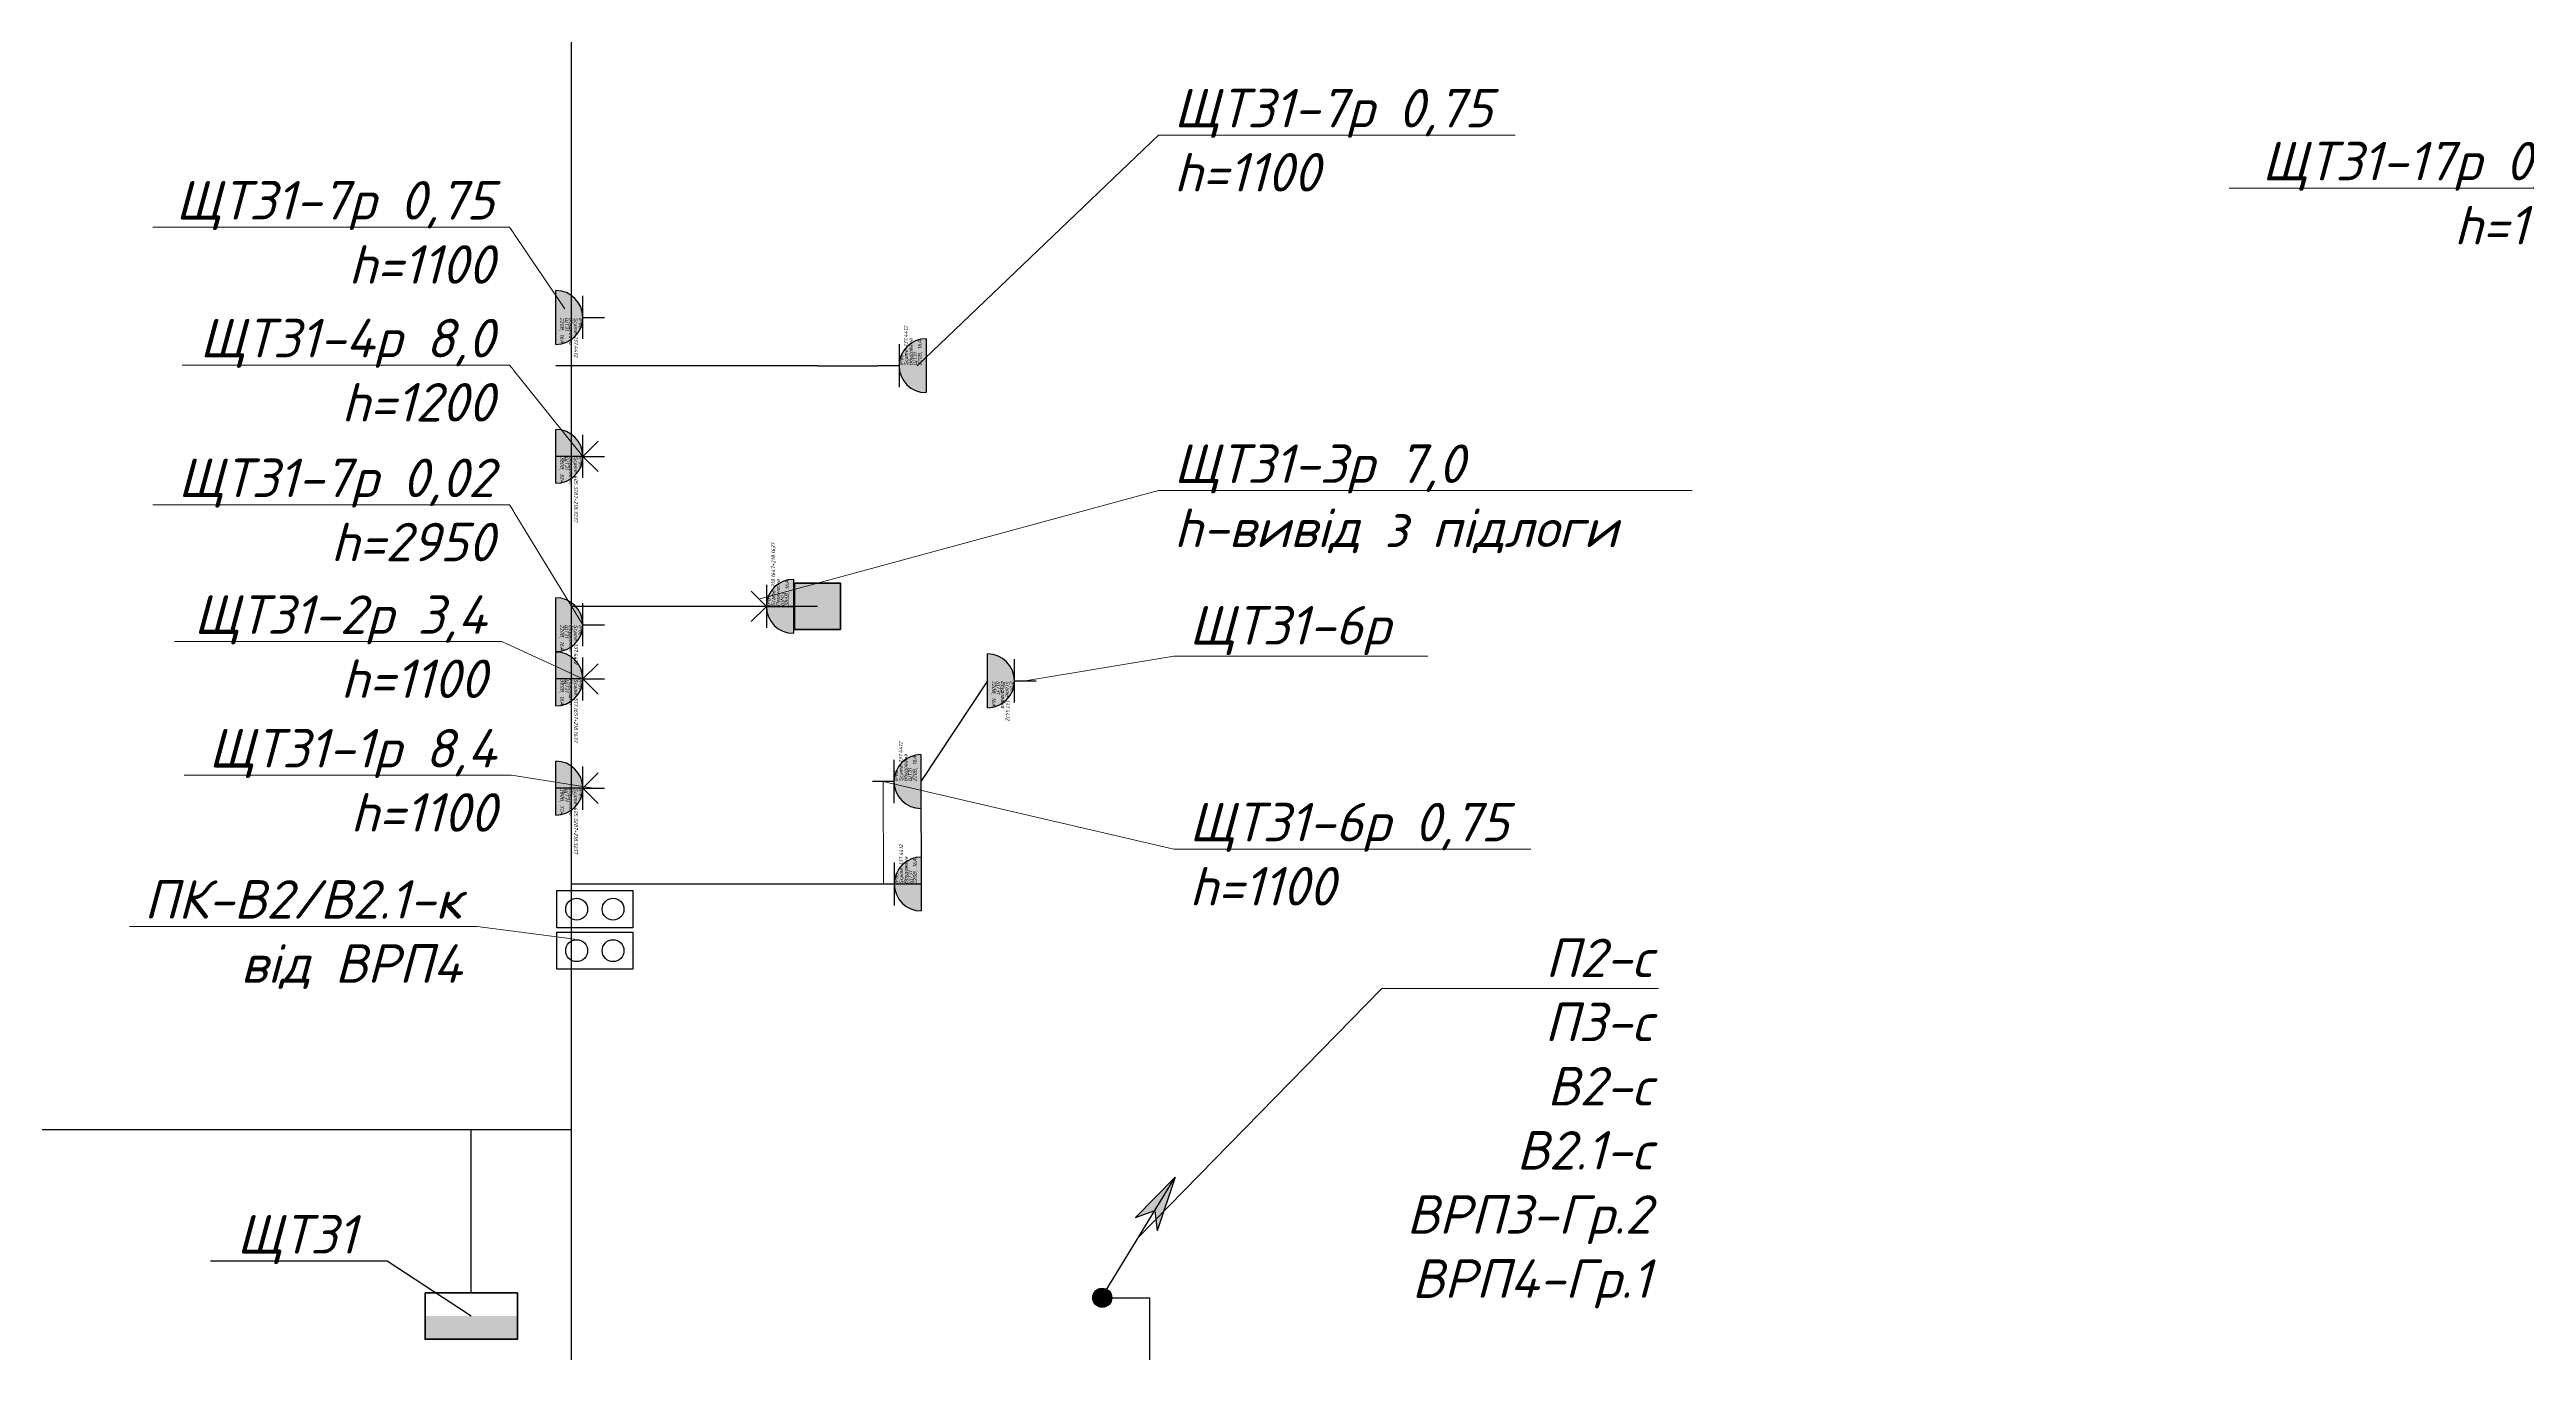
# Model space of a CAD drawing. Header units: millimetres. Extents: x -164867 to 807677, y -316775 to 513985.
# Drawn here: x 165317 to 181409, y 236078 to 244541 of the extents above; entities that cross this region are included whole.
import ezdxf
from ezdxf import colors
from ezdxf.entities.mleader import LeaderData, LeaderLine
from ezdxf.enums import TextEntityAlignment as Align
from ezdxf.math import Vec2, Vec3

# ---------------------------------------------------------------- set-up
doc = ezdxf.new("R2010")
doc.units = ezdxf.units.MM
doc.layers.add('E_Hidden atributes', color=2, linetype='Continuous', plot=False)
for name, color, linetype, lineweight in [('E_В лотку', 5, 'Kabl_in_Lotok', 30), ('E_Вент-о6ладнання', 84, 'Continuous', 30), ('E_Обладнання', 84, 'Continuous', 35), ('E_Позначення', 7, 'Continuous', 15), ('E_Розп. мережі', 5, 'Continuous', 30), ('E_Щити', 1, 'Continuous', 50)]:
    doc.layers.add(name, color=color, linetype=linetype, lineweight=lineweight)
doc.styles.add('GOST 2.304', font='isocpeui.ttf')
doc.styles.add('ISO', font='isocpeui.ttf')
doc.styles.add('orientation to layout', font='isocpeui.ttf')
doc.styles.add('ГОСТ 2.304', font='isocpeui.ttf')
doc.linetypes.add('Kabl_in_Lotok', pattern='A,10,[130,ltypeshp.shx,S=1,R=0,X=0,Y=0],1,[130,ltypeshp.shx,S=1,R=90,X=0,Y=-1],1,[130,ltypeshp.shx,S=1,R=0,X=0,Y=0],10', length=22)
doc.linetypes.add('Kabl_in_Tube', pattern='A,10,[133,ltypeshp.shx,S=1,R=0,X=0,Y=0],10', length=20)

# ---------------------------------------------------------------- blocks, each defined once
blk = doc.blocks.new('*U6')
at = {"lineweight": 40}
h = blk.add_hatch(color=0, dxfattribs=at)
h.dxf.hatch_style = 1
h.paths.add_polyline_path([(300, 150), (-300, 150), (-300, 0), (300, 0)])
at = {"color": 0}
blk.add_lwpolyline([(-300, 300), (300, 300), (300, 0), (-300, 0)], close=True, dxfattribs=at)
blk = doc.blocks.new('_None')
blk = doc.blocks.new('*U507')
h = blk.add_hatch(color=0)
h.dxf.hatch_style = 1
h.paths.add_polyline_path([(175, 100, 1), (-175, 100)])
at = {"color": 0, "linetype": 'Continuous', "lineweight": 30}
for p, q in [((0, 275), (0, 415)), ((0, 275), (0, 415)), ((0, 275), (0, 415)), ((140, 275), (-140, 275)), ((175, 100), (-175, 100))]:
    blk.add_line(p, q, dxfattribs=at)
blk.add_arc((0, 100), 175, 0, 180, dxfattribs=at)
at = {"color": 0, "style": 'orientation to layout'}
blk.add_attdef('AMOUNT', text='', height=150, dxfattribs=at).set_placement((147, 422), align=Align.MIDDLE_CENTER)
at = {"layer": 'E_Hidden atributes', "style": 'GOST 2.304'}
for tag, p in [('IP', (0, 248)), ('INSTALATION', (0, 188)), ('LOCATION', (0, 158)), ('VENDOR', (0, 218)), ('COLOR', (0, 100)), ('VOLTAGE_CURRENT', (0, 128))]:
    blk.add_attdef(tag, p, '', height=25, dxfattribs=at)
blk = doc.blocks.new('*U508')
h = blk.add_hatch(color=0)
h.dxf.hatch_style = 1
h.paths.add_polyline_path([(175, 100, 1), (-175, 100)])
at = {"color": 0, "lineweight": 30}
for q in [(-99, 374), (99, 374)]:
    blk.add_line((0, 275), q, dxfattribs=at)
at = {"color": 0, "linetype": 'Continuous', "lineweight": 30}
for p, q in [((0, 275), (0, 415)), ((0, 275), (0, 415)), ((0, 275), (0, 415)), ((140, 275), (-140, 275)), ((0, 275), (0, 100)), ((175, 100), (-175, 100))]:
    blk.add_line(p, q, dxfattribs=at)
blk.add_arc((0, 100), 175, 0, 180, dxfattribs=at)
at = {"color": 0, "style": 'orientation to layout'}
blk.add_attdef('AMOUNT', text='', height=150, dxfattribs=at).set_placement((147, 422), align=Align.MIDDLE_CENTER)
at = {"layer": 'E_Hidden atributes', "style": 'GOST 2.304'}
for tag, p in [('IP', (0, 248)), ('INSTALATION', (0, 188)), ('LOCATION', (0, 158)), ('VENDOR', (0, 218)), ('COLOR', (0, 100)), ('VOLTAGE_CURRENT', (0, 128))]:
    blk.add_attdef(tag, p, '', height=25, dxfattribs=at)
blk = doc.blocks.new('*U68')
at = {"lineweight": -2}
h = blk.add_hatch(color=256, dxfattribs=at)
h.paths.add_polyline_path([(8.77, 16.13), (3.9, 10.61), (6.34, 11.65)])
h.paths.add_polyline_path([(8.77, 16.13), (6.34, 11.65), (6.79, 9.05)])
h = blk.add_hatch(color=256, dxfattribs=at)
edge = h.paths.add_edge_path()
edge.add_arc((0.07, 0), 1.28, 0, 360)
for p, q in [((0, 0), (8.77, 16.13)), ((8.77, 16.13), (3.9, 10.61)), ((8.77, 16.13), (6.79, 9.05)), ((3.9, 10.61), (6.34, 11.65)), ((6.34, 11.65), (6.79, 9.05))]:
    blk.add_line(p, q, dxfattribs=at)
blk.add_circle((0.11, 0), 1.24, dxfattribs=at)
blk = doc.blocks.new('ПК вентиляторів')
blk.add_lwpolyline([(-246.3, 60.5), (0, 60.5), (0, -60.5), (-246.3, -60.5)], close=True)
for centre in [(-182.3, 0), (-64, 0)]:
    blk.add_circle(centre, 35.5)
blk = doc.blocks.new('ДКС колона')
at = {"layer": 'E_Обладнання', "ltscale": 30}
h = blk.add_hatch(color=6, dxfattribs=at)
h.dxf.hatch_style = 1
h.paths.add_polyline_path([(150, 150), (-150, 150), (-150, -150), (150, -150)])
at = {"layer": 'E_Обладнання', "color": 6, "ltscale": 30}
blk.add_lwpolyline([(-150, 150), (150, 150), (150, -150), (-150, -150)], close=True, dxfattribs=at)

msp = doc.modelspace()

# ---------------------------------------------------------------- linework, layer by layer
at = {"layer": 'E_В лотку', "ltscale": 100}
for points in [[(188894.84, 270126.54), (188894.84, 268486.46), (168706.07, 268486.46), (168706.07, 221453.41), (180263.37, 221453.41), (180263.37, 219763.54)], [(154134.48, 252626.73), (154134.48, 237525.89), (168706.07, 237525.89)], [(172156.07, 236433.54), (172462.01, 236433.54), (172462.01, 235572.48)]]:
    msp.add_lwpolyline(points, dxfattribs=at)
at = {"layer": 'E_Розп. мережі', "color": 30, "linetype": 'Kabl_in_Tube', "ltscale": 60, "true_color": 0xf8991e}
for points in [[(170306.07, 242487.53), (168606.07, 242487.53)], [(170306.07, 240924.39), (168706.07, 240924.39)], [(171411.07, 240440.73), (170977.84, 239786.51), (170979.69, 239120.82), (168706.07, 239120.82)]]:
    msp.add_lwpolyline(points, dxfattribs=at)
at = {"layer": 'E_Розп. мережі'}
for points in [[(170306.07, 242487.53), (170696.07, 242487.53)], [(168056.07, 236464.44), (168056.07, 237525.89)]]:
    msp.add_lwpolyline(points, dxfattribs=at)

# ---------------------------------------------------------------- block references
at = {"layer": 'E_Вент-о6ладнання', "xscale": 2, "yscale": 2, "zscale": 2, "rotation": 179.9999999999999}
for p in [(168613.12, 238957.2), (168613.12, 238688.18)]:
    msp.add_blockref('ПК вентиляторів', p, dxfattribs=at)
at = {"layer": 'E_Обладнання'}
for name, p, rotation, values in [('*U507', (168506.43, 242801.34), 270, {'INSTALATION': 'Вбудована', 'IP': 'IP66', 'VENDOR': 'Scame 137.4412', 'LOCATION': 'ЩТЗ1', 'VOLTAGE_CURRENT': '220В, 16А'}), ('*U507', (171111.07, 242487.53), 89.99999999999999, {'INSTALATION': 'Вбудована', 'IP': 'IP66', 'VENDOR': 'Scame 137.4412', 'LOCATION': 'ЩТЗ1', 'VOLTAGE_CURRENT': '220В, 16А'}), ('*U508', (168506.2, 241898.89), 270, {'INSTALATION': 'Вбудована', 'IP': 'IP67', 'VENDOR': 'Scame 405.3287+218.3237', 'LOCATION': 'ЩТЗ1', 'VOLTAGE_CURRENT': '380В, 32А'}), ('*U507', (168506.07, 240805.41), 270, {'INSTALATION': 'Вбудована', 'IP': 'IP66', 'VENDOR': 'Scame 137.4412', 'LOCATION': 'ЩТЗ1', 'VOLTAGE_CURRENT': '220В, 16А'}), ('*U508', (168506.2, 240452.88), 270, {'INSTALATION': 'Накладна', 'IP': 'IP67', 'VENDOR': 'Scame 517.1657+218.1637', 'LOCATION': 'ЩТЗ1', 'VOLTAGE_CURRENT': '380В, 16А'}), ('*U507', (171311.07, 240440.73), 270, {'INSTALATION': 'Вбудована', 'IP': 'IP66', 'VENDOR': 'Scame 137.4412', 'LOCATION': 'ЩТЗ1', 'VOLTAGE_CURRENT': '220В, 16А'}), ('*U507', (171077.84, 239786.51), 89.99999999999999, {'INSTALATION': 'Вбудована', 'IP': 'IP66', 'VENDOR': 'Scame 137.4412', 'LOCATION': 'ЩТЗ1', 'VOLTAGE_CURRENT': '220В, 16А'}), ('*U508', (168506.07, 239743.71), 270, {'INSTALATION': 'Вбудована', 'IP': 'IP67', 'VENDOR': 'Scame 405.3287+218.3237', 'LOCATION': 'ЩТЗ1', 'VOLTAGE_CURRENT': '380В, 32А'}), ('*U507', (171079.69, 239120.82), 89.99999999999999, {'INSTALATION': 'Вбудована', 'IP': 'IP66', 'VENDOR': 'Scame 137.4412', 'LOCATION': 'ЩТЗ1', 'VOLTAGE_CURRENT': '220В, 16А'})]:
    msp.add_blockref(name, p, dxfattribs=dict(at, rotation=rotation)).add_auto_attribs(values)
at = {"layer": 'E_Обладнання', "color": 175, "true_color": 0x4554a5, "rotation": 89.99999999999999}
msp.add_blockref('*U508', (170249.02, 240924.39), dxfattribs=at).add_auto_attribs({'INSTALATION': 'Переносна', 'IP': 'IP67', 'VENDOR': 'Scame 318.1647+218.1637', 'LOCATION': 'ЩМЦ', 'VOLTAGE_CURRENT': '380В, 16А'})
at = {"layer": 'E_Обладнання', "color": 6}
msp.add_blockref('ДКС колона', (170306.07, 240924.39), dxfattribs=at)
at = {"layer": 'E_Розп. мережі', "xscale": 50.00000000000003, "yscale": 50.00000000000003, "zscale": 50.00000000000003, "rotation": 357.0874877686715}
msp.add_blockref('*U68', (172150.48, 236433.89), dxfattribs=at)
at = {"layer": 'E_Щити'}
msp.add_blockref('*U6', (168056.07, 236164.44), dxfattribs=at)

# ---------------------------------------------------------------- next in the draw order: leaders
at = {"layer": 'E_Позначення'}
ml = msp.add_multileader_mtext('Standard', dxfattribs=at)
ml.set_content('ЩТЗ1-17р 0,75\\Ph=1100', color=256, style='ГОСТ 2.304')
ml.set_leader_properties(color=256, linetype='ByLayer', lineweight=-1)
ml.set_arrow_properties(name='NONE')
ml.build(insert=Vec2(0, 0))
ml.multileader.update_dxf_attribs({"has_dogleg": 0, "text_left_attachment_type": 6, "text_right_attachment_type": 6, "text_top_attachment_type": 10, "dogleg_length": 0, "arrow_head_size": 1})
ctx = ml.context
ctx.base_point, ctx.char_height, ctx.arrow_head_size, ctx.landing_gap_size, ctx.plane_origin = Vec3(179450.45, 243641.8), 250, 1, 100, Vec3(181595.73, 244224.97)
ctx.left_attachment, ctx.right_attachment, ctx.text_align_type = 6, 6, 2
notes = []
notes.append((ctx, [(1, (1, 1, 0), (181985.68, 243641.8), (-1, 0), 0, [(1, [(182418.35, 245393.74), (184166.39, 245414.72), (186188.8, 245412.76)], 0, [])])]))
ctx.mtext.insert, ctx.mtext.alignment, ctx.mtext.flow_direction = Vec3(181885.68, 243941.8), 3, 5
ctx.mtext.has_bg_fill, ctx.mtext.bg_color, ctx.mtext.bg_scale_factor, ctx.mtext.bg_transparency, ctx.mtext.use_window_bg_color = 1, -1027028792, 1.5, 0, 1
ml = msp.add_multileader_mtext('Standard', dxfattribs=at)
ml.set_content('ЩТЗ1-7р 0,75\\Ph=1100', color=256, style='ГОСТ 2.304')
ml.set_leader_properties(color=256, linetype='ByLayer', lineweight=-1)
ml.set_arrow_properties(name='NONE')
ml.build(insert=Vec2(0, 0))
ml.multileader.update_dxf_attribs({"has_dogleg": 0, "text_left_attachment_type": 6, "text_right_attachment_type": 6, "text_top_attachment_type": 10, "dogleg_length": 0, "arrow_head_size": 1})
ctx = ml.context
ctx.base_point, ctx.char_height, ctx.arrow_head_size, ctx.landing_gap_size, ctx.plane_origin = Vec3(172521.58, 243985.87), 250, 1, 100, Vec3(169943.44, 241834.77)
ctx.left_attachment, ctx.right_attachment = 6, 6
notes.append((ctx, [(0, (1, 1, 0), (172521.58, 243985.87), (1, 0), 0, [(2, [(170952.89, 242487.53)], 0, [])])]))
ctx.mtext.insert, ctx.mtext.flow_direction = Vec3(172621.58, 244285.87), 5
ctx.mtext.has_bg_fill, ctx.mtext.bg_color, ctx.mtext.bg_scale_factor, ctx.mtext.bg_transparency, ctx.mtext.use_window_bg_color = 1, -1027028792, 1.5, 0, 1
ml = msp.add_multileader_mtext('Standard', dxfattribs=at)
ml.set_content('ЩТЗ1-6р ', color=256, style='ГОСТ 2.304')
ml.set_leader_properties(color=256, linetype='ByLayer', lineweight=-1)
ml.set_arrow_properties(name='NONE')
ml.build(insert=Vec2(0, 0))
ml.multileader.update_dxf_attribs({"has_dogleg": 0, "text_left_attachment_type": 6, "text_right_attachment_type": 6, "text_top_attachment_type": 10, "dogleg_length": 0, "arrow_head_size": 1})
ctx = ml.context
ctx.base_point, ctx.char_height, ctx.arrow_head_size, ctx.landing_gap_size, ctx.plane_origin = Vec3(172621.58, 240601.26), 250, 1, 100, Vec3(170833.45, 239731.96)
ctx.left_attachment, ctx.right_attachment = 6, 6
notes.append((ctx, [(0, (1, 1, 0), (172621.58, 240601.26), (1, 0), 0, [(2, [(171656.07, 240440.73)], 0, [])])]))
ctx.mtext.insert, ctx.mtext.flow_direction = Vec3(172721.58, 240926.26), 5
ctx.mtext.has_bg_fill, ctx.mtext.bg_color, ctx.mtext.bg_scale_factor, ctx.mtext.bg_transparency, ctx.mtext.use_window_bg_color = 1, -1027028792, 1.5, 0, 1
ml = msp.add_multileader_mtext('Standard', dxfattribs=at)
ml.set_content('ЩТЗ1-1р 8,4\\Ph=1100', color=256, style='ГОСТ 2.304')
ml.set_leader_properties(color=256, linetype='ByLayer', lineweight=-1)
ml.set_arrow_properties(name='NONE')
ml.build(insert=Vec2(0, 0))
ml.multileader.update_dxf_attribs({"has_dogleg": 0, "text_left_attachment_type": 6, "text_right_attachment_type": 6, "text_top_attachment_type": 10, "dogleg_length": 0, "arrow_head_size": 1})
ctx = ml.context
ctx.base_point, ctx.char_height, ctx.arrow_head_size, ctx.landing_gap_size, ctx.plane_origin = Vec3(166153.69, 239827.76), 250, 1, 100, Vec3(168028.44, 239034.94)
ctx.left_attachment, ctx.right_attachment, ctx.text_align_type = 6, 6, 2
notes.append((ctx, [(1, (1, 1, 0), (168318.66, 239827.76), (-1, 0), 0, [(2, [(168851.07, 239743.71)], 0, [])])]))
ctx.mtext.insert, ctx.mtext.alignment, ctx.mtext.flow_direction = Vec3(168218.66, 240127.76), 3, 5
ctx.mtext.has_bg_fill, ctx.mtext.bg_color, ctx.mtext.bg_scale_factor, ctx.mtext.bg_transparency, ctx.mtext.use_window_bg_color = 1, -1027028792, 1.5, 0, 1
ml = msp.add_multileader_mtext('Standard', dxfattribs=at)
ml.set_content('ЩТЗ1-6р 0,75\\Ph=1100', color=256, style='ГОСТ 2.304')
ml.set_leader_properties(color=256, linetype='ByLayer', lineweight=-1)
ml.set_arrow_properties(name='NONE')
ml.build(insert=Vec2(0, 0))
ml.multileader.update_dxf_attribs({"has_dogleg": 0, "text_left_attachment_type": 6, "text_right_attachment_type": 6, "text_top_attachment_type": 10, "dogleg_length": 0, "arrow_head_size": 1})
ctx = ml.context
ctx.base_point, ctx.char_height, ctx.arrow_head_size, ctx.landing_gap_size, ctx.plane_origin = Vec3(172621.58, 239348.05), 250, 1, 100, Vec3(169912.07, 238412.05)
ctx.left_attachment, ctx.right_attachment = 6, 6
notes.append((ctx, [(0, (1, 1, 0), (172621.58, 239348.05), (1, 0), 0, [(0, [(170734.69, 239120.82), (170732.84, 239786.51)], 0, [])])]))
ctx.mtext.insert, ctx.mtext.flow_direction = Vec3(172721.58, 239648.05), 5
ctx.mtext.has_bg_fill, ctx.mtext.bg_color, ctx.mtext.bg_scale_factor, ctx.mtext.bg_transparency, ctx.mtext.use_window_bg_color = 1, -1027028792, 1.5, 0, 1
at = {"layer": 'E_Позначення', "color": 7, "lineweight": 9}
ml = msp.add_multileader_mtext('Standard', dxfattribs=at)
ml.set_content('\\pxt2;ЩТЗ1', color=7, style='ISO')
ml.set_leader_properties()
ml.set_arrow_properties(name='NONE')
ml.build(insert=Vec2(0, 0))
ml.multileader.update_dxf_attribs({"has_text_frame": 1, "text_left_attachment_type": 7, "text_right_attachment_type": 8, "dogleg_length": 100, "arrow_head_size": 200})
ctx = ml.context
ctx.base_point, ctx.char_height, ctx.arrow_head_size, ctx.landing_gap_size, ctx.plane_origin = Vec3(166361.95, 236670.55), 250, 200, 100, Vec3(128283.41, 231834.06)
ctx.left_attachment, ctx.right_attachment, ctx.text_align_type = 7, 8, 2
notes.append((ctx, [(0, (1, 1, 0), (167510.43, 236670.55), (-1, 0), 100, [(0, [(168056.07, 236314.44)], 0, [])])]))
ctx.mtext.insert, ctx.mtext.alignment, ctx.mtext.line_spacing_factor, ctx.mtext.flow_direction = Vec3(167310.43, 236970.55), 3, 0.72, 5
ctx.mtext.has_bg_fill, ctx.mtext.bg_color, ctx.mtext.bg_scale_factor, ctx.mtext.bg_transparency, ctx.mtext.use_window_bg_color = 1, -1027028792, 1.5, 0, 1
for ctx, leaders in notes:
    for number, flags, end, landing, length, lines in leaders:
        leader = LeaderData()
        leader.index, (leader.has_last_leader_line, leader.has_dogleg_vector, leader.attachment_direction) = number, flags
        leader.last_leader_point, leader.dogleg_vector, leader.dogleg_length = Vec3(end), Vec3(landing), length
        for number, points, colour, breaks in lines:
            line = LeaderLine()
            line.index, line.vertices, line.color, line.breaks = number, Vec3.list(points), colors.encode_raw_color(colour), breaks
            leader.lines.append(line)
        ctx.leaders.append(leader)

# ---------------------------------------------------------------- next in the draw order: leaders
at = {"layer": 'E_Позначення'}
ml = msp.add_multileader_mtext('Standard', dxfattribs=at)
ml.set_content('ЩТЗ1-3р 7,0\\Ph-вивід з підлоги', color=256, style='ГОСТ 2.304')
ml.set_leader_properties(color=256, linetype='ByLayer', lineweight=-1)
ml.set_arrow_properties(name='NONE')
ml.build(insert=Vec2(0, 0))
ml.multileader.update_dxf_attribs({"has_dogleg": 0, "text_left_attachment_type": 6, "text_right_attachment_type": 6, "text_top_attachment_type": 10, "dogleg_length": 0, "arrow_head_size": 1})
ctx = ml.context
ctx.base_point, ctx.char_height, ctx.arrow_head_size, ctx.landing_gap_size, ctx.plane_origin = Vec3(172521.58, 241676.14), 250, 1, 100, Vec3(169238.45, 240011.15)
ctx.left_attachment, ctx.right_attachment = 6, 6
notes = []
notes.append((ctx, [(0, (1, 1, 0), (172521.58, 241676.14), (1, 0), 0, [(2, [(169931.57, 240973.89)], 0, [])])]))
ctx.mtext.insert, ctx.mtext.flow_direction = Vec3(172621.58, 241976.14), 5
ctx.mtext.has_bg_fill, ctx.mtext.bg_color, ctx.mtext.bg_scale_factor, ctx.mtext.bg_transparency, ctx.mtext.use_window_bg_color = 1, -1027028792, 1.5, 0, 1
ml = msp.add_multileader_mtext('Standard', dxfattribs=at)
ml.set_content('ЩТЗ1-2р 3,4\\Ph=1100', color=256, style='ГОСТ 2.304')
ml.set_leader_properties(color=256, linetype='ByLayer', lineweight=-1)
ml.set_arrow_properties(name='NONE')
ml.build(insert=Vec2(0, 0))
ml.multileader.update_dxf_attribs({"has_dogleg": 0, "text_left_attachment_type": 6, "text_right_attachment_type": 6, "text_top_attachment_type": 10, "dogleg_length": 0, "arrow_head_size": 1})
ctx = ml.context
ctx.base_point, ctx.char_height, ctx.arrow_head_size, ctx.landing_gap_size, ctx.plane_origin = Vec3(166049.65, 240695.96), 250, 1, 100, Vec3(168028.57, 239800.11)
ctx.left_attachment, ctx.right_attachment, ctx.text_align_type = 6, 6, 2
notes.append((ctx, [(1, (1, 1, 0), (168255.14, 240695.96), (-1, 0), 0, [(2, [(168781.2, 240452.88)], 0, [])])]))
ctx.mtext.insert, ctx.mtext.alignment, ctx.mtext.flow_direction = Vec3(168155.14, 240995.96), 3, 5
ctx.mtext.has_bg_fill, ctx.mtext.bg_color, ctx.mtext.bg_scale_factor, ctx.mtext.bg_transparency, ctx.mtext.use_window_bg_color = 1, -1027028792, 1.5, 0, 1
ml = msp.add_multileader_mtext('Standard', dxfattribs=at)
ml.set_content('ПК-В2/В2.1-к\\Pвід ВРП4', color=256, style='ГОСТ 2.304')
ml.set_leader_properties(color=256, linetype='ByLayer', lineweight=-1)
ml.set_arrow_properties(name='NONE')
ml.build(insert=Vec2(0, 0))
ml.multileader.update_dxf_attribs({"has_dogleg": 0, "text_left_attachment_type": 6, "text_right_attachment_type": 6, "text_top_attachment_type": 10, "dogleg_length": 0, "arrow_head_size": 1})
ctx = ml.context
ctx.base_point, ctx.char_height, ctx.arrow_head_size, ctx.landing_gap_size, ctx.plane_origin = Vec3(165683.59, 238846.02), 250, 1, 100, Vec3(167904.36, 238053.2)
ctx.left_attachment, ctx.right_attachment, ctx.text_align_type = 6, 6, 2
notes.append((ctx, [(1, (1, 1, 0), (168094.57, 238846.02), (-1, 0), 0, [(2, [(168726.98, 238761.96)], 0, [])])]))
ctx.mtext.insert, ctx.mtext.alignment, ctx.mtext.flow_direction = Vec3(167994.57, 239146.02), 3, 5
ctx.mtext.has_bg_fill, ctx.mtext.bg_color, ctx.mtext.bg_scale_factor, ctx.mtext.bg_transparency, ctx.mtext.use_window_bg_color = 1, -1027028792, 1.5, 0, 1
ml = msp.add_multileader_mtext('Standard', dxfattribs=at)
ml.set_content('П2-с\\PП3-с\\PВ2-с\\PВ2.1-с\\PВРП3-Гр.2\\PВРП4-Гр.1', color=256, style='ГОСТ 2.304')
ml.set_leader_properties(color=256, linetype='ByLayer', lineweight=-1)
ml.set_arrow_properties(name='NONE')
ml.build(insert=Vec2(0, 0))
ml.multileader.update_dxf_attribs({"has_dogleg": 0, "text_left_attachment_type": 6, "text_right_attachment_type": 6, "dogleg_length": 0, "arrow_head_size": 1})
ctx = ml.context
ctx.base_point, ctx.char_height, ctx.arrow_head_size, ctx.landing_gap_size, ctx.plane_origin = Vec3(173973.43, 238441.51), 250, 1, 100, Vec3(191316.14, 234947.55)
ctx.left_attachment, ctx.right_attachment, ctx.text_align_type = 6, 6, 2
notes.append((ctx, [(0, (1, 1, 0), (173973.43, 238441.51), (1, 0), 0, [(0, [(172389.94, 236825.47)], 0, [])])]))
ctx.mtext.insert, ctx.mtext.alignment, ctx.mtext.flow_direction = Vec3(175721.72, 238766.51), 3, 5
ctx.mtext.has_bg_fill, ctx.mtext.bg_color, ctx.mtext.bg_scale_factor, ctx.mtext.bg_transparency, ctx.mtext.use_window_bg_color = 1, -1027028792, 1.5, 0, 1
for ctx, leaders in notes:
    for number, flags, end, landing, length, lines in leaders:
        leader = LeaderData()
        leader.index, (leader.has_last_leader_line, leader.has_dogleg_vector, leader.attachment_direction) = number, flags
        leader.last_leader_point, leader.dogleg_vector, leader.dogleg_length = Vec3(end), Vec3(landing), length
        for number, points, colour, breaks in lines:
            line = LeaderLine()
            line.index, line.vertices, line.color, line.breaks = number, Vec3.list(points), colors.encode_raw_color(colour), breaks
            leader.lines.append(line)
        ctx.leaders.append(leader)

# ---------------------------------------------------------------- next in the draw order: leaders
ml = msp.add_multileader_mtext('Standard', dxfattribs=at)
ml.set_content('ЩТЗ1-7р 0,02\\Ph=2950', color=256, style='ГОСТ 2.304')
ml.set_leader_properties(color=256, linetype='ByLayer', lineweight=-1)
ml.set_arrow_properties(name='NONE')
ml.build(insert=Vec2(0, 0))
ml.multileader.update_dxf_attribs({"has_dogleg": 0, "text_left_attachment_type": 6, "text_right_attachment_type": 6, "text_top_attachment_type": 10, "dogleg_length": 0, "arrow_head_size": 1})
ctx = ml.context
ctx.base_point, ctx.char_height, ctx.arrow_head_size, ctx.landing_gap_size, ctx.plane_origin = Vec3(165898.33, 241584.13), 250, 1, 100, Vec3(168028.44, 240152.65)
ctx.left_attachment, ctx.right_attachment, ctx.text_align_type = 6, 6, 2
notes = []
notes.append((ctx, [(1, (1, 1, 0), (168305.9, 241584.13), (-1, 0), 0, [(2, [(168781.07, 240805.42)], 0, [])])]))
ctx.mtext.insert, ctx.mtext.alignment, ctx.mtext.flow_direction = Vec3(168205.9, 241884.13), 3, 5
ctx.mtext.has_bg_fill, ctx.mtext.bg_color, ctx.mtext.bg_scale_factor, ctx.mtext.bg_transparency, ctx.mtext.use_window_bg_color = 1, -1027028792, 1.5, 0, 1
for ctx, leaders in notes:
    for number, flags, end, landing, length, lines in leaders:
        leader = LeaderData()
        leader.index, (leader.has_last_leader_line, leader.has_dogleg_vector, leader.attachment_direction) = number, flags
        leader.last_leader_point, leader.dogleg_vector, leader.dogleg_length = Vec3(end), Vec3(landing), length
        for number, points, colour, breaks in lines:
            line = LeaderLine()
            line.index, line.vertices, line.color, line.breaks = number, Vec3.list(points), colors.encode_raw_color(colour), breaks
            leader.lines.append(line)
        ctx.leaders.append(leader)

# ---------------------------------------------------------------- next in the draw order: leaders
ml = msp.add_multileader_mtext('Standard', dxfattribs=at)
ml.set_content('ЩТЗ1-4р 8,0\\Ph=1200', color=256, style='ГОСТ 2.304')
ml.set_leader_properties(color=256, linetype='ByLayer', lineweight=-1)
ml.set_arrow_properties(name='NONE')
ml.build(insert=Vec2(0, 0))
ml.multileader.update_dxf_attribs({"has_dogleg": 0, "text_left_attachment_type": 6, "text_right_attachment_type": 6, "text_top_attachment_type": 10, "dogleg_length": 0, "arrow_head_size": 1})
ctx = ml.context
ctx.base_point, ctx.char_height, ctx.arrow_head_size, ctx.landing_gap_size, ctx.plane_origin = Vec3(166099.77, 242491.85), 250, 1, 100, Vec3(168028.57, 241246.13)
ctx.left_attachment, ctx.right_attachment, ctx.text_align_type = 6, 6, 2
notes = []
notes.append((ctx, [(1, (1, 1, 0), (168305.83, 242491.85), (-1, 0), 0, [(2, [(168781.2, 241898.89)], 0, [])])]))
ctx.mtext.insert, ctx.mtext.alignment, ctx.mtext.flow_direction = Vec3(168205.83, 242791.85), 3, 5
ctx.mtext.has_bg_fill, ctx.mtext.bg_color, ctx.mtext.bg_scale_factor, ctx.mtext.bg_transparency, ctx.mtext.use_window_bg_color = 1, -1027028792, 1.5, 0, 1
for ctx, leaders in notes:
    for number, flags, end, landing, length, lines in leaders:
        leader = LeaderData()
        leader.index, (leader.has_last_leader_line, leader.has_dogleg_vector, leader.attachment_direction) = number, flags
        leader.last_leader_point, leader.dogleg_vector, leader.dogleg_length = Vec3(end), Vec3(landing), length
        for number, points, colour, breaks in lines:
            line = LeaderLine()
            line.index, line.vertices, line.color, line.breaks = number, Vec3.list(points), colors.encode_raw_color(colour), breaks
            leader.lines.append(line)
        ctx.leaders.append(leader)

# ---------------------------------------------------------------- next in the draw order: leaders
ml = msp.add_multileader_mtext('Standard', dxfattribs=at)
ml.set_content('ЩТЗ1-7р 0,75\\Ph=1100', color=256, style='ГОСТ 2.304')
ml.set_leader_properties(color=256, linetype='ByLayer', lineweight=-1)
ml.set_arrow_properties(name='NONE')
ml.build(insert=Vec2(0, 0))
ml.multileader.update_dxf_attribs({"has_dogleg": 0, "text_left_attachment_type": 6, "text_right_attachment_type": 6, "text_top_attachment_type": 10, "dogleg_length": 0, "arrow_head_size": 1})
ctx = ml.context
ctx.base_point, ctx.char_height, ctx.arrow_head_size, ctx.landing_gap_size, ctx.plane_origin = Vec3(165899.86, 243387.02), 250, 1, 100, Vec3(163916.48, 241659.81)
ctx.left_attachment, ctx.right_attachment, ctx.text_align_type = 6, 6, 2
notes = []
notes.append((ctx, [(1, (1, 1, 0), (168305.73, 243387.02), (-1, 0), 0, [(0, [(168664.61, 242857.34)], 0, [])])]))
ctx.mtext.insert, ctx.mtext.alignment, ctx.mtext.flow_direction = Vec3(168205.73, 243687.02), 3, 5
ctx.mtext.has_bg_fill, ctx.mtext.bg_color, ctx.mtext.bg_scale_factor, ctx.mtext.bg_transparency, ctx.mtext.use_window_bg_color = 1, -1027028792, 1.5, 0, 1
for ctx, leaders in notes:
    for number, flags, end, landing, length, lines in leaders:
        leader = LeaderData()
        leader.index, (leader.has_last_leader_line, leader.has_dogleg_vector, leader.attachment_direction) = number, flags
        leader.last_leader_point, leader.dogleg_vector, leader.dogleg_length = Vec3(end), Vec3(landing), length
        for number, points, colour, breaks in lines:
            line = LeaderLine()
            line.index, line.vertices, line.color, line.breaks = number, Vec3.list(points), colors.encode_raw_color(colour), breaks
            leader.lines.append(line)
        ctx.leaders.append(leader)

doc.saveas('drawing.dxf')
